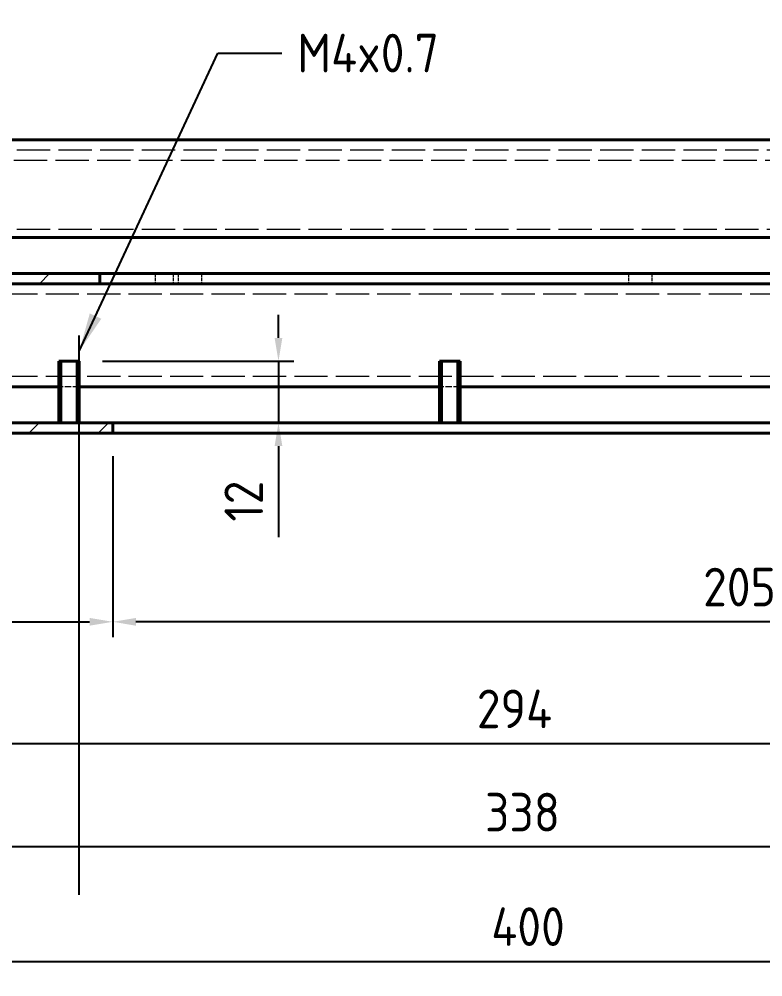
# Model space of a CAD drawing. Header units: millimetres. Extents: x 0 to 2523, y 0 to 1782.
# Drawn here: x 2063.3 to 2207.8, y 491.2 to 677.3 of the extents above; entities that cross this region are included whole.
import ezdxf

# ---------------------------------------------------------------- set-up
doc = ezdxf.new("R2010")
doc.units = ezdxf.units.MM
doc.header["$LTSCALE"] = 3
doc.linetypes.add('DASHED', pattern=[0.2067, 0.1654, -0.0413])
for name, color, linetype, lineweight in [('가려진 것(ISO)', 2, 'DASHED', 18), ('가시적인 것(ISO)', 3, 'Continuous', 40), ('가시적인 좁은 것(ISO)', 3, 'Continuous', 35), ('기호(ISO)', 5, 'Continuous', 25), ('치수(ISO)', 2, 'Continuous', 25), ('해치(ISO)', 7, 'Continuous', 18)]:
    doc.layers.add(name, color=color, linetype=linetype, lineweight=lineweight)
doc.styles.add('치수 텍스트_PSTEK_POSCO', font='isocp.shx')
doc.dimstyles.new('치수_PSTEK_POSCO', dxfattribs={"dimscale": 3, "dimtxt": 2.5, "dimasz": 1.5, "dimexe": 1, "dimexo": 1.5, "dimgap": 1, "dimtad": 1, "dimrnd": 1e-08, "dimdsep": 46, "dimtxsty": '치수 텍스트_PSTEK_POSCO', "dimcen": 0.09, "dimdle": 10, "dimclrd": 7, "dimclre": 7, "dimclrt": 2, "dimadec": 1, "dimazin": 2, "dimtfac": 1, "dimtmove": 0, "dimatfit": 3, "dimfxl": 0, "dimtolj": 1, "dimlwd": -1, "dimlwe": -1, "dimarcsym": 0})
doc.dimstyles.new('치수_PSTEK_POSCO$7', dxfattribs={"dimscale": 3, "dimtxt": 2.5, "dimasz": 2.5, "dimexe": 1, "dimexo": 1.5, "dimgap": 1, "dimtad": 1, "dimrnd": 1e-08, "dimdsep": 46, "dimtxsty": '치수 텍스트_PSTEK_POSCO', "dimcen": 0.09, "dimdle": 10, "dimclrd": 7, "dimclre": 7, "dimclrt": 2, "dimadec": 1, "dimazin": 2, "dimtfac": 1, "dimtmove": 0, "dimatfit": 3, "dimfxl": 0, "dimtolj": 1, "dimlwd": -1, "dimlwe": -1, "dimarcsym": 0})

# ---------------------------------------------------------------- blocks, each defined once
blk = doc.blocks.new('*D45')
at = {"layer": 'Defpoints', "color": 0, "transparency": 16777216}
for p in [(1983.46, 596.88), (2081.46, 596.88), (2081.46, 560.22)]:
    blk.add_point(p, dxfattribs=at)
at = {"layer": '치수(ISO)', "color": 7, "transparency": 16777216}
for p, q in [((1983.46, 592.38), (1983.46, 557.22)), ((2081.46, 592.38), (2081.46, 557.22)), ((1987.96, 560.22), (2076.96, 560.22))]:
    blk.add_line(p, q, dxfattribs=at)
for points in [[(1987.96, 560.97), (1987.96, 559.47), (1983.46, 560.22)], [(2076.96, 560.97), (2076.96, 559.47), (2081.46, 560.22)]]:
    blk.add_solid(points, dxfattribs=at)
at = {"layer": '치수(ISO)', "color": 2, "transparency": 16777216, "insert": (2027.06, 566.97), "char_height": 7.5, "attachment_point": 4, "style": '치수 텍스트_PSTEK_POSCO'}
blk.add_mtext('\\A1;98', dxfattribs=at)
blk = doc.blocks.new('*D46')
at = {"layer": 'Defpoints', "color": 0, "transparency": 16777216}
for p in [(2081.46, 596.88), (2286.46, 596.88), (2081.46, 560.22)]:
    blk.add_point(p, dxfattribs=at)
at = {"layer": '치수(ISO)', "color": 7, "transparency": 16777216}
for p, q in [((2081.46, 592.38), (2081.46, 557.22)), ((2286.46, 592.38), (2286.46, 557.22)), ((2281.96, 560.22), (2085.96, 560.22))]:
    blk.add_line(p, q, dxfattribs=at)
for points in [[(2085.96, 560.97), (2085.96, 559.47), (2081.46, 560.22)], [(2281.96, 560.97), (2281.96, 559.47), (2286.46, 560.22)]]:
    blk.add_solid(points, dxfattribs=at)
at = {"layer": '치수(ISO)', "color": 2, "transparency": 16777216, "insert": (2196.21, 566.97), "char_height": 7.5, "attachment_point": 4, "style": '치수 텍스트_PSTEK_POSCO'}
blk.add_mtext('\\A1;205', dxfattribs=at)
blk = doc.blocks.new('*D47')
at = {"layer": 'Defpoints', "color": 0, "transparency": 16777216}
for p in [(2012.46, 605.88), (2306.46, 605.88), (2306.46, 536.55)]:
    blk.add_point(p, dxfattribs=at)
at = {"layer": '치수(ISO)', "color": 7, "transparency": 16777216}
for p, q in [((2012.46, 601.38), (2012.46, 533.55)), ((2306.46, 601.38), (2306.46, 533.55)), ((2016.96, 536.55), (2301.96, 536.55))]:
    blk.add_line(p, q, dxfattribs=at)
for points in [[(2016.96, 537.3), (2016.96, 535.8), (2012.46, 536.55)], [(2301.96, 537.3), (2301.96, 535.8), (2306.46, 536.55)]]:
    blk.add_solid(points, dxfattribs=at)
at = {"layer": '치수(ISO)', "color": 2, "transparency": 16777216, "insert": (2152.23, 543.3), "char_height": 7.5, "attachment_point": 4, "style": '치수 텍스트_PSTEK_POSCO'}
blk.add_mtext('\\A1;294', dxfattribs=at)
blk = doc.blocks.new('*D48')
at = {"layer": 'Defpoints', "color": 0, "transparency": 16777216}
for p in [(1996.46, 636.48), (2334.46, 634.88), (1996.46, 516.48)]:
    blk.add_point(p, dxfattribs=at)
at = {"layer": '치수(ISO)', "color": 7, "transparency": 16777216}
for p, q in [((1996.46, 631.98), (1996.46, 513.48)), ((2334.46, 630.38), (2334.46, 513.48)), ((2329.96, 516.48), (2000.96, 516.48))]:
    blk.add_line(p, q, dxfattribs=at)
for points in [[(2000.96, 517.23), (2000.96, 515.73), (1996.46, 516.48)], [(2329.96, 517.23), (2329.96, 515.73), (2334.46, 516.48)]]:
    blk.add_solid(points, dxfattribs=at)
at = {"layer": '치수(ISO)', "color": 2, "transparency": 16777216, "insert": (2153.82, 523.23), "char_height": 7.5, "attachment_point": 4, "style": '치수 텍스트_PSTEK_POSCO'}
blk.add_mtext('\\A1;338', dxfattribs=at)
blk = doc.blocks.new('*D52')
at = {"layer": 'Defpoints', "color": 0, "transparency": 16777216}
for p in [(1966.46, 625.88), (2366.46, 625.88), (2366.46, 494.24)]:
    blk.add_point(p, dxfattribs=at)
at = {"layer": '치수(ISO)', "color": 7, "transparency": 16777216}
for p, q in [((1966.46, 621.38), (1966.46, 491.24)), ((2366.46, 621.38), (2366.46, 491.24)), ((1970.96, 494.24), (2361.96, 494.24))]:
    blk.add_line(p, q, dxfattribs=at)
for points in [[(1970.96, 494.99), (1970.96, 493.49), (1966.46, 494.24)], [(2361.96, 494.99), (2361.96, 493.49), (2366.46, 494.24)]]:
    blk.add_solid(points, dxfattribs=at)
at = {"layer": '치수(ISO)', "color": 2, "transparency": 16777216, "insert": (2155.03, 500.99), "char_height": 7.5, "attachment_point": 4, "style": '치수 텍스트_PSTEK_POSCO'}
blk.add_mtext('\\A1;400', dxfattribs=at)
blk = doc.blocks.new('*D53')
at = {"layer": 'Defpoints', "color": 0, "transparency": 16777216}
for p in [(2074.96, 610.88), (2081.46, 598.88), (2113.68, 598.88)]:
    blk.add_point(p, dxfattribs=at)
at = {"layer": '치수(ISO)', "color": 7, "transparency": 16777216}
for p, q in [((2113.68, 615.38), (2113.68, 619.88)), ((2079.46, 610.88), (2116.68, 610.88)), ((2113.68, 610.88), (2113.68, 598.88)), ((2113.68, 594.38), (2113.68, 576.68))]:
    blk.add_line(p, q, dxfattribs=at)
for points in [[(2112.93, 615.38), (2114.43, 615.38), (2113.68, 610.88)], [(2112.93, 594.38), (2114.43, 594.38), (2113.68, 598.88)]]:
    blk.add_solid(points, dxfattribs=at)
at = {"layer": '치수(ISO)', "color": 2, "transparency": 16777216, "insert": (2106.93, 579.68), "char_height": 7.5, "attachment_point": 4, "rotation": 90, "style": '치수 텍스트_PSTEK_POSCO'}
blk.add_mtext('\\A1;12', dxfattribs=at)

msp = doc.modelspace()

# ---------------------------------------------------------------- hatches: boundary and pattern name
at = {"layer": '해치(ISO)'}
h = msp.add_hatch(dxfattribs=at)
h.set_pattern_fill('ANSI31', color=256, scale=76.2, style=0)
h.set_pattern_definition([(45, (0, 0), (-6.735192, 6.735192), [])])
h.paths.add_polyline_path([(2288.9629, 627.8788), (2288.9629, 625.8788), (2306.4629, 625.8788), (2306.4629, 605.8788), (2318.4629, 605.8788), (2318.4629, 607.8788), (2308.4629, 607.8788), (2308.4629, 625.8788), (2366.4629, 625.8788), (2366.4629, 649.8788), (2353.4629, 649.8788), (2353.4629, 647.8788), (2364.4629, 647.8788), (2364.4629, 627.8788)])
h.paths.add_polyline_path([(2000.4629, 607.8788), (2000.4629, 605.8788), (2012.4629, 605.8788), (2012.4629, 625.8788), (2078.9629, 625.8788), (2078.9629, 627.8788), (1968.4629, 627.8788), (1968.4629, 647.8788), (1979.4629, 647.8788), (1979.4629, 649.8788), (1966.4629, 649.8788), (1966.4629, 625.8788), (2010.4629, 625.8788), (2010.4629, 607.8788)])
h.paths.add_polyline_path([(1998.4629, 621.8788), (1998.4629, 623.8788), (1983.4629, 623.8788), (1983.4629, 596.8788), (2029.8255, 596.8788), (2030.6429, 596.8788), (2032.9629, 596.8788), (2032.9629, 597.6847), (2032.9629, 598.8788), (2031.7129, 598.8788), (2029.7129, 598.8788), (1985.4629, 598.8788), (1985.4629, 621.8788)])
h.paths.add_polyline_path([(2333.4629, 598.8788), (2286.4629, 598.8788), (2286.4629, 596.8788), (2335.4629, 596.8788), (2335.4629, 623.8788), (2333.4629, 623.8788)])
h.paths.add_polyline_path([(2081.4629, 598.8788), (2060.2129, 598.8788), (2058.2129, 598.8788), (2056.9629, 598.8788), (2056.9629, 597.6847), (2056.9629, 596.8788), (2059.2829, 596.8788), (2060.1004, 596.8788), (2081.4629, 596.8788)])
h.paths.add_polyline_path([(2366.4629, 844.8788), (1966.4629, 844.8788), (1966.4629, 651.8788), (1996.4629, 651.8788), (1996.4629, 636.4788), (1984.4629, 636.4788), (1984.4629, 634.8788), (1998.4629, 634.8788), (1998.4629, 653.8788), (1968.4629, 653.8788), (1968.4629, 842.8788), (2364.4629, 842.8788), (2364.4629, 653.8788), (2334.4629, 653.8788), (2334.4629, 634.8788), (2348.4629, 634.8788), (2348.4629, 636.4788), (2336.4629, 636.4788), (2336.4629, 651.8788), (2366.4629, 651.8788)])

# ---------------------------------------------------------------- linework, layer by layer
at = {"layer": '가려진 것(ISO)', "ltscale": 13.05473}
for p, q in [((2336.4629, 651.8788), (1996.4629, 651.8788)), ((2336.4629, 636.4788), (1996.4629, 636.4788))]:
    msp.add_line(p, q, dxfattribs=at)
at = {"layer": '가려진 것(ISO)', "ltscale": 13.0844}
msp.add_line((2336.4629, 649.8788), (1979.4629, 649.8788), dxfattribs=at)
at = {"layer": '가려진 것(ISO)', "ltscale": 1.269698}
for p, q in [((2089.7129, 627.8788), (2089.7129, 625.8788)), ((2093.2129, 627.8788), (2093.2129, 625.8788)), ((2094.2129, 627.8788), (2094.2129, 625.8788)), ((2098.7129, 627.8788), (2098.7129, 625.8788)), ((2181.7129, 627.8788), (2181.7129, 625.8788)), ((2186.2129, 627.8788), (2186.2129, 625.8788))]:
    msp.add_line(p, q, dxfattribs=at)
at = {"layer": '가려진 것(ISO)', "ltscale": 12.988315}
for p, q in [((2308.4629, 623.8788), (2010.4629, 623.8788)), ((2308.4629, 607.8788), (2010.4629, 607.8788))]:
    msp.add_line(p, q, dxfattribs=at)
at = {"layer": '가려진 것(ISO)', "ltscale": 2.539495}
for p, q in [((2074.9629, 605.8788), (2070.9629, 605.8788)), ((2148.9629, 605.8788), (2144.9629, 605.8788))]:
    msp.add_line(p, q, dxfattribs=at)
at = {"layer": '가시적인 것(ISO)'}
for p, q in [((2334.4629, 653.8788), (2031.0817, 653.8788)), ((2311.4629, 634.8788), (2058.4629, 634.8788)), ((2078.9629, 627.8788), (1968.4629, 627.8788)), ((2078.9629, 625.8788), (2078.9629, 627.8788)), ((2078.9629, 627.8788), (2288.9629, 627.8788)), ((2012.4629, 625.8788), (2078.9629, 625.8788)), ((2288.9629, 625.8788), (2078.9629, 625.8788)), ((2074.9629, 610.8788), (2070.9629, 610.8788)), ((2070.9629, 598.8788), (2070.9629, 610.8788)), ((2074.9629, 598.8788), (2074.9629, 610.8788)), ((2148.9629, 610.8788), (2144.9629, 610.8788)), ((2144.9629, 598.8788), (2144.9629, 610.8788)), ((2148.9629, 598.8788), (2148.9629, 610.8788)), ((2070.9629, 605.8788), (2060.2129, 605.8788)), ((2144.9629, 605.8788), (2074.9629, 605.8788)), ((2218.9629, 605.8788), (2148.9629, 605.8788)), ((2081.4629, 598.8788), (2056.9629, 598.8788)), ((2081.4629, 596.8788), (2081.4629, 598.8788)), ((2081.4629, 598.8788), (2286.4629, 598.8788)), ((2056.9629, 596.8788), (2081.4629, 596.8788)), ((2286.4629, 596.8788), (2081.4629, 596.8788))]:
    msp.add_line(p, q, dxfattribs=at)
at = {"layer": '가시적인 좁은 것(ISO)'}
for p, q in [((2071.3809, 610.8788), (2071.3809, 598.8788)), ((2074.5449, 598.8788), (2074.5449, 610.8788)), ((2145.3809, 610.8788), (2145.3809, 598.8788)), ((2148.5449, 598.8788), (2148.5449, 610.8788))]:
    msp.add_line(p, q, dxfattribs=at)
at = {"layer": '기호(ISO)', "color": 7}
msp.add_line((2074.9629, 507.1784), (2074.9629, 615.8224), dxfattribs=at)

# ---------------------------------------------------------------- texts
at = {"layer": '기호(ISO)', "color": 2, "insert": (2117.3307, 670.7322), "char_height": 7.5, "width": 34.516358, "attachment_point": 4, "style": '치수 텍스트_PSTEK_POSCO'}
msp.add_mtext('{M4x0.7}', dxfattribs=at)

# ---------------------------------------------------------------- dimensions: what is measured, and where the dimension line sits
at = {"layer": '치수(ISO)', "color": 7}
for base, p1, p2, angle, override, picture, middle in [((1996.4629, 516.4788), (2334.4629, 634.8788), (1996.4629, 636.4788), 180, {"dimdec": 2, "dimtp": 0, "dimtm": 0, "dimtdec": 2, "dimtofl": 0, "dimatfit": 1}, '*D48', (2160.571, 516.4788)), ((2366.4629, 494.2352), (1966.4629, 625.8788), (2366.4629, 625.8788), 180, {"dimdec": 2, "dimtp": 0, "dimtm": 0, "dimtdec": 2, "dimtofl": 0, "dimatfit": 1}, '*D52', (2162.1619, 494.2352)), ((2113.6836, 598.8788), (2074.9629, 610.8788), (2081.4629, 598.8788), 90, {"dimdec": 2, "dimse2": 1, "dimtp": 0, "dimtm": 0, "dimtdec": 2, "dimtofl": 1, "dimatfit": 1}, '*D53', (2113.6836, 583.2785)), ((2306.4629, 536.5534), (2012.4629, 605.8788), (2306.4629, 605.8788), 180, {"dimdec": 2, "dimtp": 0, "dimtm": 0, "dimtdec": 2, "dimtofl": 0, "dimatfit": 1}, '*D47', (2159.4629, 536.5534)), ((2081.4629, 560.2222), (1983.4629, 596.8788), (2081.4629, 596.8788), 180, {"dimdec": 2, "dimtp": 0, "dimtm": 0, "dimtdec": 2, "dimtofl": 0, "dimatfit": 1}, '*D45', (2031.3379, 560.2222)), ((2081.4629, 560.2222), (2286.4629, 596.8788), (2081.4629, 596.8788), 180, {"dimdec": 2, "dimtp": 0, "dimtm": 0, "dimtdec": 2, "dimtofl": 0, "dimatfit": 1}, '*D46', (2203.2129, 560.2222))]:
    dim = msp.add_linear_dim(base=base, p1=p1, p2=p2, angle=angle, dimstyle='치수_PSTEK_POSCO', override=override, dxfattribs=at)
    dim.commit()
    dim.dimension.update_dxf_attribs({"geometry": picture, "text_midpoint": middle, "dimtype": 160})

# ---------------------------------------------------------------- leaders
at = {"layer": '기호(ISO)', "color": 7, "annotation_type": 0, "has_hookline": 1, "hookline_direction": 0, "text_width": 28.5}
msp.add_leader([(2074.9629, 612.8224), (2101.9132, 670.7322), (2114.3307, 670.7322)], dimstyle='치수_PSTEK_POSCO$7', override={"dimtad": 0}, dxfattribs=at)

doc.saveas('drawing.dxf')
